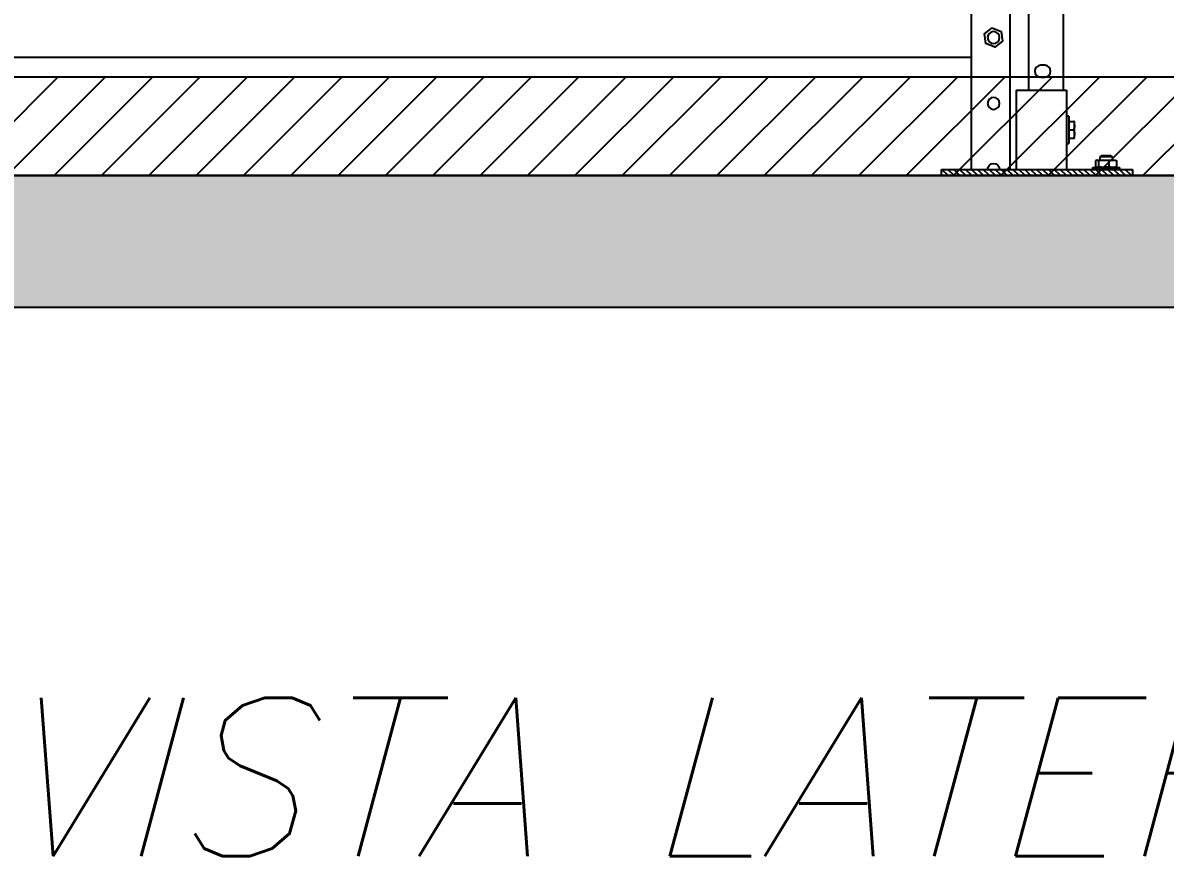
# Model space of a CAD drawing. Header units: millimetres. Extents: x 223 to 55669, y 510 to 13629.
# Drawn here: x 2834 to 3701, y 510 to 1142 of the extents above; entities that cross this region are included whole.
import ezdxf

# ---------------------------------------------------------------- set-up
doc = ezdxf.new("R2010")
doc.units = ezdxf.units.MM
doc.linetypes.add('LIN0', pattern=[0])
doc.layers.add('4 - TEXTO DE ESCALA E VISTA', color=2, linetype='Continuous')
doc.layers.add('arq_fina', color=30, linetype='Continuous')
doc.layers.add('MONTANTE', color=170, linetype='LIN0', lineweight=25)
doc.styles.add('ROMANS', font='romans.shx', dxfattribs={"oblique": 15, "height": 170})

# ---------------------------------------------------------------- blocks, each defined once
blk = doc.blocks.new('*U66')
at = {"layer": 'MONTANTE'}
h = blk.add_hatch(dxfattribs=at)
h.set_pattern_fill('ANSI31', color=256, angle=180)
h.set_pattern_definition([(45, (-29462.845, 38711.156), (-2.24506403, 2.24506403), [])])
h.paths.add_polyline_path([(-1330.3, 4.75), (-1185.3, 4.75), (-1185.3, 0), (-1330.3, 0)])
for p, q in [((-1277.65, 10954.75), (-1277.65, 64.75)), ((-1251.46, 10954.75), (-1251.46, 64.75)), ((-1237.15, 10954.75), (-1237.15, 4.75)), ((-1207.9, 10954.75), (-1207.9, 4.75)), ((-122.4, 89.75), (-1207.9, 89.75)), ((-1280.3, 64.75), (-1280.3, 4.75)), ((-1241.95, 64.75), (-1280.3, 64.75)), ((-1241.95, 64.75), (-1241.95, 4.75)), ((-1281.89, 45), (-1280.3, 45)), ((-1281.89, 45), (-1281.89, 24.5)), ((-1285.7, 41.1), (-1286.27, 37.92)), ((-1286.27, 28.4), (-1286.27, 41.1)), ((-1281.89, 41.1), (-1285.7, 41.1)), ((-1281.89, 34.75), (-1285.7, 34.75)), ((-1285.7, 28.4), (-1286.27, 28.4)), ((-1281.89, 28.4), (-1285.7, 28.4)), ((-1280.3, 24.5), (-1281.89, 24.5)), ((-1318.29, 11.35), (-1315.41, 11.86)), ((-1317.18, 11.86), (-1318.29, 11.35)), ((-1318.29, 6.79), (-1318.29, 11.35)), ((-1303.42, 11.86), (-1317.18, 11.86)), ((-1315.41, 11.86), (-1312.53, 11.35)), ((-1315.06, 14.26), (-1313.65, 15.37)), ((-1315.06, 14.26), (-1305.54, 14.26)), ((-1315.06, 14.26), (-1315.06, 11.86)), ((-1306.95, 15.37), (-1313.65, 15.37)), ((-1312.53, 11.35), (-1308.54, 11.86)), ((-1312.53, 6.79), (-1312.53, 11.35)), ((-1308.54, 11.86), (-1304.54, 11.35)), ((-1306.95, 15.37), (-1305.54, 14.26)), ((-1305.54, 14.26), (-1305.54, 11.86)), ((-1304.54, 11.35), (-1303.42, 11.86)), ((-1304.54, 11.35), (-1304.54, 6.79)), ((-1303.42, 11.86), (-1302.31, 11.35)), ((-1302.31, 11.35), (-1302.31, 6.79)), ((-1330.3, 4.75), (-1330.3, 0)), ((-1330.3, 4.75), (-1330.3, 0)), ((-1330.3, 4.75), (-1330.3, 0)), ((-1330.3, 4.75), (-1330.3, 0)), ((-1330.3, 4.75), (-1330.3, 0)), ((-1330.3, 4.75), (-1330.3, 0)), ((-1330.3, 4.75), (-1330.3, 0)), ((-1330.3, 4.75), (-1330.3, 0)), ((-1330.3, 4.75), (-1330.3, 0)), ((-1330.3, 4.75), (-1330.3, 0)), ((-1330.3, 4.75), (-1330.3, 0)), ((-1330.3, 4.75), (-1330.3, 0)), ((-1330.3, 4.75), (-1330.3, 0)), ((-1330.3, 4.75), (-1330.3, 0)), ((-1330.3, 4.75), (-1330.3, 0)), ((-1330.3, 4.75), (-1330.3, 0)), ((-1330.3, 4.75), (-1330.3, 0)), ((-1330.3, 4.75), (-1330.3, 0)), ((-1330.3, 4.75), (-1330.3, 0)), ((-1330.3, 4.75), (-1330.3, 0)), ((-1330.3, 4.75), (-1330.3, 0)), ((-1330.3, 4.75), (-1330.3, 0)), ((-1330.3, 4.75), (-1330.3, 0)), ((-1330.3, 4.75), (-1330.3, 0)), ((-1330.3, 4.75), (-1330.3, 0)), ((-1330.3, 4.75), (-1330.3, 0)), ((-1330.3, 4.75), (-1330.3, 0)), ((-1330.3, 4.75), (-1330.3, 0)), ((-1330.3, 4.75), (-1330.3, 0)), ((-1330.3, 4.75), (-1330.3, 0)), ((-1330.3, 4.75), (-1330.3, 0)), ((-1330.3, 4.75), (-1330.3, 0)), ((-1330.3, 4.75), (-1330.3, 0)), ((-1330.3, 4.75), (-1330.3, 0)), ((-1330.3, 4.75), (-1330.3, 0)), ((-1330.3, 4.75), (-1330.3, 0)), ((-1330.3, 4.75), (-1330.3, 0)), ((-1330.3, 4.75), (-1330.3, 0)), ((-1330.3, 4.75), (-1330.3, 0)), ((-1330.3, 4.75), (-1330.3, 0)), ((-1330.3, 4.75), (-1330.3, 0)), ((-1330.3, 4.75), (-1330.3, 0)), ((-1330.3, 4.75), (-1330.3, 0)), ((-1330.3, 4.75), (-1330.3, 0)), ((-1330.3, 4.75), (-1330.3, 0)), ((-1330.3, 4.75), (-1330.3, 0)), ((-1330.3, 4.75), (-1330.3, 0)), ((-1330.3, 4.75), (-1330.3, 0)), ((-1330.3, 4.75), (-1330.3, 0)), ((-1330.3, 4.75), (-1330.3, 0)), ((-1330.3, 4.75), (-1330.3, 0)), ((-1330.3, 4.75), (-1330.3, 0)), ((-1330.3, 4.75), (-1330.3, 0)), ((-1330.3, 4.75), (-1330.3, 0)), ((-1330.3, 4.75), (-1330.3, 0)), ((-1330.3, 4.75), (-1330.3, 0)), ((-1330.3, 4.75), (-1330.3, 0)), ((-1330.3, 4.75), (-1330.3, 0)), ((-1330.3, 4.75), (-1330.3, 0)), ((-1330.3, 4.75), (-1330.3, 0)), ((-1330.3, 4.75), (-1330.3, 0)), ((-1330.3, 4.75), (-1330.3, 0)), ((-1330.3, 4.75), (-1330.3, 0)), ((-1330.3, 4.75), (-1330.3, 0)), ((-1330.3, 4.75), (-1330.3, 0)), ((-1330.3, 4.75), (-1330.3, 0)), ((-1330.3, 4.75), (-1330.3, 0)), ((-1330.3, 4.75), (-1330.3, 0)), ((-1330.3, 4.75), (-1330.3, 0)), ((-1330.3, 4.75), (-1330.3, 0)), ((-1330.3, 4.75), (-1330.3, 0)), ((-1330.3, 4.75), (-1330.3, 0)), ((-1330.3, 4.75), (-1330.3, 0)), ((-1330.3, 4.75), (-1330.3, 0)), ((-1330.3, 4.75), (-1330.3, 0)), ((-1330.3, 4.75), (-1330.3, 0)), ((-1330.3, 4.75), (-1330.3, 0)), ((-1330.3, 4.75), (-1330.3, 0)), ((-1330.3, 4.75), (-1330.3, 0)), ((-1330.3, 4.75), (-1330.3, 0)), ((-1330.3, 4.75), (-1330.3, 0)), ((-1330.3, 4.75), (-1330.3, 0)), ((-1330.3, 4.75), (-1330.3, 0)), ((-1330.3, 4.75), (-1330.3, 0)), ((-1330.3, 4.75), (-1330.3, 0)), ((-1330.3, 4.75), (-1330.3, 0)), ((-1330.3, 4.75), (-1330.3, 0)), ((-1330.3, 4.75), (-1330.3, 0)), ((-1330.3, 4.75), (-1330.3, 0)), ((-1330.3, 4.75), (-1330.3, 0)), ((-1330.3, 4.75), (-1330.3, 0)), ((-1330.3, 4.75), (-1330.3, 0)), ((-1330.3, 4.75), (-1330.3, 0)), ((-1330.3, 4.75), (-1330.3, 0)), ((-1330.3, 4.75), (-1330.3, 0)), ((-1330.3, 4.75), (-1330.3, 0)), ((-1330.3, 4.75), (-1330.3, 0)), ((-1330.3, 4.75), (-1330.3, 0)), ((-1330.3, 4.75), (-1330.3, 0)), ((-1330.3, 4.75), (-1330.3, 0)), ((-1330.3, 4.75), (-1330.3, 0)), ((-1330.3, 4.75), (-1330.3, 0)), ((-1330.3, 4.75), (-1330.3, 0)), ((-1330.3, 4.75), (-1330.3, 0)), ((-1330.3, 4.75), (-1330.3, 0)), ((-1330.3, 4.75), (-1330.3, 0)), ((-1330.3, 4.75), (-1330.3, 0)), ((-1330.3, 4.75), (-1330.3, 0)), ((-1330.3, 4.75), (-1330.3, 0)), ((-1330.3, 4.75), (-1330.3, 0)), ((-1330.3, 4.75), (-1330.3, 0)), ((-1330.3, 4.75), (-1330.3, 0)), ((-1330.3, 4.75), (-1330.3, 0)), ((-1330.3, 4.75), (-1330.3, 0)), ((-1330.3, 4.75), (-1330.3, 0)), ((-1330.3, 4.75), (-1330.3, 0)), ((-1330.3, 4.75), (-1330.3, 0)), ((-1330.3, 4.75), (-1330.3, 0)), ((-1330.3, 4.75), (-1330.3, 0)), ((-1330.3, 4.75), (-1330.3, 0)), ((-1330.3, 4.75), (-1330.3, 0)), ((-1330.3, 4.75), (-1330.3, 0)), ((-1330.3, 4.75), (-1330.3, 0)), ((-1330.3, 4.75), (-1330.3, 0)), ((-1330.3, 4.75), (-1330.3, 0)), ((-1330.3, 4.75), (-1330.3, 0)), ((-1330.3, 4.75), (-1330.3, 0)), ((-1330.3, 4.75), (-1330.3, 0)), ((-1330.3, 4.75), (-1330.3, 0)), ((-1330.3, 4.75), (-1330.3, 0)), ((-1330.3, 4.75), (-1330.3, 0)), ((-1330.3, 4.75), (-1330.3, 0)), ((-1330.3, 4.75), (-1330.3, 0)), ((-1330.3, 4.75), (-1330.3, 0)), ((-1330.3, 4.75), (-1330.3, 0)), ((-1330.3, 4.75), (-1330.3, 0)), ((-1330.3, 4.75), (-1330.3, 0)), ((-1330.3, 4.75), (-1330.3, 0)), ((-1330.3, 4.75), (-1330.3, 0)), ((-1330.3, 4.75), (-1330.3, 0)), ((-1330.3, 4.75), (-1330.3, 0)), ((-1330.3, 4.75), (-1330.3, 0)), ((-1330.3, 4.75), (-1330.3, 0)), ((-1330.3, 4.75), (-1330.3, 0)), ((-1330.3, 4.75), (-1330.3, 0)), ((-1330.3, 4.75), (-1330.3, 0)), ((-1330.3, 4.75), (-1330.3, 0)), ((-1330.3, 4.75), (-1330.3, 0)), ((-1330.3, 4.75), (-1330.3, 0)), ((-1330.3, 4.75), (-1330.3, 0)), ((-1330.3, 4.75), (-1330.3, 0)), ((-1330.3, 4.75), (-1330.3, 0)), ((-1330.3, 4.75), (-1330.3, 0)), ((-1330.3, 4.75), (-1330.3, 0)), ((-1330.3, 4.75), (-1330.3, 0)), ((-1330.3, 4.75), (-1330.3, 0)), ((-1330.3, 4.75), (-1330.3, 0)), ((-1330.3, 4.75), (-1330.3, 0)), ((-1330.3, 4.75), (-1330.3, 0)), ((-1330.3, 4.75), (-1330.3, 0)), ((-1330.3, 4.75), (-1330.3, 0)), ((-1330.3, 4.75), (-1330.3, 0)), ((-1330.3, 4.75), (-1330.3, 0)), ((-1330.3, 4.75), (-1330.3, 0)), ((-1330.3, 4.75), (-1330.3, 0)), ((-1330.3, 4.75), (-1330.3, 0)), ((-1330.3, 4.75), (-1330.3, 0)), ((-1330.3, 4.75), (-1330.3, 0)), ((-1330.3, 4.75), (-1330.3, 0)), ((-1330.3, 4.75), (-1330.3, 0)), ((-1330.3, 4.75), (-1330.3, 0)), ((-1330.3, 4.75), (-1330.3, 0)), ((-1330.3, 4.75), (-1330.3, 0)), ((-1330.3, 4.75), (-1330.3, 0)), ((-1330.3, 4.75), (-1330.3, 0)), ((-1330.3, 4.75), (-1330.3, 0)), ((-1330.3, 4.75), (-1330.3, 0)), ((-1330.3, 4.75), (-1330.3, 0)), ((-1330.3, 4.75), (-1330.3, 0)), ((-1330.3, 4.75), (-1330.3, 0)), ((-1330.3, 4.75), (-1330.3, 0)), ((-1330.3, 4.75), (-1330.3, 0)), ((-1330.3, 4.75), (-1330.3, 0)), ((-1330.3, 4.75), (-1330.3, 0)), ((-1330.3, 4.75), (-1330.3, 0)), ((-1330.3, 4.75), (-1330.3, 0)), ((-1330.3, 4.75), (-1330.3, 0)), ((-1330.3, 4.75), (-1330.3, 0)), ((-1330.3, 4.75), (-1330.3, 0)), ((-1330.3, 4.75), (-1330.3, 0)), ((-1330.3, 4.75), (-1330.3, 0)), ((-1330.3, 4.75), (-1330.3, 0)), ((-1330.3, 4.75), (-1330.3, 0)), ((-1330.3, 4.75), (-1330.3, 0)), ((-1330.3, 4.75), (-1330.3, 0)), ((-1330.3, 4.75), (-1330.3, 0)), ((-1330.3, 4.75), (-1330.3, 0)), ((-1330.3, 4.75), (-1330.3, 0)), ((-1330.3, 4.75), (-1330.3, 0)), ((-1330.3, 4.75), (-1330.3, 0)), ((-1330.3, 4.75), (-1330.3, 0)), ((-1330.3, 4.75), (-1330.3, 0)), ((-1330.3, 4.75), (-1330.3, 0)), ((-1330.3, 4.75), (-1330.3, 0)), ((-1330.3, 4.75), (-1330.3, 0)), ((-1330.3, 4.75), (-1330.3, 0)), ((-1330.3, 4.75), (-1330.3, 0)), ((-1330.3, 4.75), (-1330.3, 0)), ((-1330.3, 4.75), (-1330.3, 0)), ((-1330.3, 4.75), (-1330.3, 0)), ((-1330.3, 4.75), (-1330.3, 0)), ((-1330.3, 4.75), (-1330.3, 0)), ((-1330.3, 4.75), (-1330.3, 0)), ((-1330.3, 4.75), (-1330.3, 0)), ((-1330.3, 4.75), (-1330.3, 0)), ((-1330.3, 4.75), (-1330.3, 0)), ((-1330.3, 4.75), (-1330.3, 0)), ((-1330.3, 4.75), (-1330.3, 0)), ((-1330.3, 4.75), (-1330.3, 0)), ((-1330.3, 4.75), (-1330.3, 0)), ((-1330.3, 4.75), (-1330.3, 0)), ((-1330.3, 4.75), (-1330.3, 0)), ((-1330.3, 4.75), (-1330.3, 0)), ((-1330.3, 4.75), (-1330.3, 0)), ((-1330.3, 4.75), (-1330.3, 0)), ((-1330.3, 4.75), (-1330.3, 0)), ((-1330.3, 4.75), (-1330.3, 0)), ((-1330.3, 4.75), (-1330.3, 0)), ((-1330.3, 4.75), (-1330.3, 0)), ((-1330.3, 4.75), (-1330.3, 0)), ((-1330.3, 4.75), (-1330.3, 0)), ((-1330.3, 4.75), (-1330.3, 0)), ((-1330.3, 4.75), (-1330.3, 0)), ((-1330.3, 4.75), (-1330.3, 0)), ((-1330.3, 4.75), (-1330.3, 0)), ((-1330.3, 4.75), (-1330.3, 0)), ((-1330.3, 4.75), (-1330.3, 0)), ((-1330.3, 4.75), (-1330.3, 0)), ((-1330.3, 4.75), (-1330.3, 0)), ((-1330.3, 4.75), (-1330.3, 0)), ((-1330.3, 4.75), (-1330.3, 0)), ((-1330.3, 4.75), (-1330.3, 0)), ((-1330.3, 4.75), (-1330.3, 0)), ((-1330.3, 4.75), (-1330.3, 0)), ((-1330.3, 4.75), (-1330.3, 0)), ((-1330.3, 4.75), (-1330.3, 0)), ((-1330.3, 4.75), (-1330.3, 0)), ((-1330.3, 4.75), (-1330.3, 0)), ((-1330.3, 4.75), (-1330.3, 0)), ((-1330.3, 4.75), (-1330.3, 0)), ((-1330.3, 4.75), (-1330.3, 0)), ((-1330.3, 4.75), (-1330.3, 0)), ((-1330.3, 4.75), (-1330.3, 0)), ((-1330.3, 4.75), (-1330.3, 0)), ((-1330.3, 4.75), (-1330.3, 0)), ((-1330.3, 4.75), (-1330.3, 0)), ((-1330.3, 4.75), (-1330.3, 0)), ((-1330.3, 4.75), (-1330.3, 0)), ((-1330.3, 4.75), (-1330.3, 0)), ((-1330.3, 4.75), (-1330.3, 0)), ((-1330.3, 4.75), (-1330.3, 0)), ((-1330.3, 4.75), (-1330.3, 0)), ((-1330.3, 4.75), (-1330.3, 0)), ((-1330.3, 4.75), (-1330.3, 0)), ((-1330.3, 4.75), (-1330.3, 0)), ((-1330.3, 4.75), (-1330.3, 0)), ((-1330.3, 4.75), (-1330.3, 0)), ((-1330.3, 4.75), (-1330.3, 0)), ((-1330.3, 4.75), (-1330.3, 0)), ((-1330.3, 4.75), (-1330.3, 0)), ((-1330.3, 4.75), (-1330.3, 0)), ((-1330.3, 4.75), (-1330.3, 0)), ((-1330.3, 4.75), (-1330.3, 0)), ((-1330.3, 4.75), (-1330.3, 0)), ((-1330.3, 4.75), (-1330.3, 0)), ((-1330.3, 4.75), (-1330.3, 0)), ((-1330.3, 4.75), (-1330.3, 0)), ((-1330.3, 4.75), (-1330.3, 0)), ((-1330.3, 4.75), (-1330.3, 0)), ((-1330.3, 4.75), (-1330.3, 0)), ((-1330.3, 4.75), (-1330.3, 0)), ((-1330.3, 4.75), (-1330.3, 0)), ((-1330.3, 4.75), (-1330.3, 0)), ((-1330.3, 4.75), (-1330.3, 0)), ((-1330.3, 4.75), (-1330.3, 0)), ((-1330.3, 4.75), (-1330.3, 0)), ((-1330.3, 4.75), (-1330.3, 0)), ((-1330.3, 4.75), (-1330.3, 0)), ((-1330.3, 4.75), (-1330.3, 0)), ((-1330.3, 4.75), (-1330.3, 0)), ((-1330.3, 4.75), (-1330.3, 0)), ((-1330.3, 4.75), (-1330.3, 0)), ((-1330.3, 4.75), (-1330.3, 0)), ((-1330.3, 4.75), (-1330.3, 0)), ((-1330.3, 4.75), (-1330.3, 0)), ((-1330.3, 4.75), (-1330.3, 0)), ((-1330.3, 4.75), (-1330.3, 0)), ((-1330.3, 4.75), (-1330.3, 0)), ((-1330.3, 4.75), (-1330.3, 0)), ((-1330.3, 4.75), (-1330.3, 0)), ((-1330.3, 4.75), (-1330.3, 0)), ((-1330.3, 4.75), (-1330.3, 0)), ((-1330.3, 4.75), (-1330.3, 0)), ((-1330.3, 4.75), (-1330.3, 0)), ((-1330.3, 4.75), (-1330.3, 0)), ((-1330.3, 4.75), (-1330.3, 0)), ((-1330.3, 4.75), (-1330.3, 0)), ((-1330.3, 4.75), (-1330.3, 0)), ((-1330.3, 4.75), (-1330.3, 0)), ((-1330.3, 4.75), (-1330.3, 0)), ((-1330.3, 4.75), (-1330.3, 0)), ((-1330.3, 4.75), (-1330.3, 0)), ((-1330.3, 4.75), (-1330.3, 0)), ((-1330.3, 4.75), (-1330.3, 0)), ((-1330.3, 4.75), (-1330.3, 0)), ((-1330.3, 4.75), (-1330.3, 0)), ((-1330.3, 4.75), (-1330.3, 0)), ((-1330.3, 4.75), (-1330.3, 0)), ((-1330.3, 4.75), (-1330.3, 0)), ((-1330.3, 4.75), (-1330.3, 0)), ((-1330.3, 4.75), (-1330.3, 0)), ((-1330.3, 4.75), (-1330.3, 0)), ((-1330.3, 4.75), (-1330.3, 0)), ((-1330.3, 4.75), (-1330.3, 0)), ((-1185.3, 4.75), (-1330.3, 4.75)), ((-1330.3, 4.75), (-1330.3, 0)), ((-1330.3, 0), (-1185.3, 0)), ((-1320.65, 4.75), (-1320.65, 6.27)), ((-1299.95, 6.27), (-1320.65, 6.27)), ((-1317.44, 6.27), (-1318.29, 6.79)), ((-1318.29, 6.79), (-1315.41, 6.27)), ((-1315.41, 6.27), (-1312.53, 6.79)), ((-1312.53, 6.79), (-1308.54, 6.27)), ((-1308.54, 6.27), (-1304.54, 6.79)), ((-1304.54, 6.79), (-1303.42, 6.27)), ((-1302.31, 6.79), (-1303.16, 6.27)), ((-1299.95, 6.27), (-1299.95, 4.75)), ((-1185.3, 0), (-1185.3, 4.75)), ((-1185.3, 0), (-1185.3, 4.75)), ((-1185.3, 0), (-1185.3, 4.75)), ((-1185.3, 0), (-1185.3, 4.75)), ((-1185.3, 0), (-1185.3, 4.75)), ((-1185.3, 0), (-1185.3, 4.75)), ((-1185.3, 0), (-1185.3, 4.75)), ((-1185.3, 0), (-1185.3, 4.75)), ((-1185.3, 0), (-1185.3, 4.75)), ((-1185.3, 0), (-1185.3, 4.75)), ((-1185.3, 0), (-1185.3, 4.75)), ((-1185.3, 0), (-1185.3, 4.75)), ((-1185.3, 0), (-1185.3, 4.75)), ((-1185.3, 0), (-1185.3, 4.75)), ((-1185.3, 0), (-1185.3, 4.75)), ((-1185.3, 0), (-1185.3, 4.75)), ((-1185.3, 0), (-1185.3, 4.75)), ((-1185.3, 0), (-1185.3, 4.75)), ((-1185.3, 0), (-1185.3, 4.75)), ((-1185.3, 0), (-1185.3, 4.75)), ((-1185.3, 0), (-1185.3, 4.75)), ((-1185.3, 0), (-1185.3, 4.75)), ((-1185.3, 0), (-1185.3, 4.75)), ((-1185.3, 0), (-1185.3, 4.75)), ((-1185.3, 0), (-1185.3, 4.75)), ((-1185.3, 0), (-1185.3, 4.75)), ((-1185.3, 0), (-1185.3, 4.75)), ((-1185.3, 0), (-1185.3, 4.75)), ((-1185.3, 0), (-1185.3, 4.75)), ((-1185.3, 0), (-1185.3, 4.75)), ((-1185.3, 0), (-1185.3, 4.75)), ((-1185.3, 0), (-1185.3, 4.75)), ((-1185.3, 0), (-1185.3, 4.75)), ((-1185.3, 0), (-1185.3, 4.75)), ((-1185.3, 0), (-1185.3, 4.75)), ((-1185.3, 0), (-1185.3, 4.75)), ((-1185.3, 0), (-1185.3, 4.75)), ((-1185.3, 0), (-1185.3, 4.75)), ((-1185.3, 0), (-1185.3, 4.75)), ((-1185.3, 0), (-1185.3, 4.75)), ((-1185.3, 0), (-1185.3, 4.75)), ((-1185.3, 0), (-1185.3, 4.75)), ((-1185.3, 0), (-1185.3, 4.75)), ((-1185.3, 0), (-1185.3, 4.75)), ((-1185.3, 0), (-1185.3, 4.75)), ((-1185.3, 0), (-1185.3, 4.75)), ((-1185.3, 0), (-1185.3, 4.75)), ((-1185.3, 0), (-1185.3, 4.75)), ((-1185.3, 0), (-1185.3, 4.75)), ((-1185.3, 0), (-1185.3, 4.75)), ((-1185.3, 0), (-1185.3, 4.75)), ((-1185.3, 0), (-1185.3, 4.75)), ((-1185.3, 0), (-1185.3, 4.75)), ((-1185.3, 0), (-1185.3, 4.75)), ((-1185.3, 0), (-1185.3, 4.75)), ((-1185.3, 0), (-1185.3, 4.75)), ((-1185.3, 0), (-1185.3, 4.75)), ((-1185.3, 0), (-1185.3, 4.75)), ((-1185.3, 0), (-1185.3, 4.75)), ((-1185.3, 0), (-1185.3, 4.75)), ((-1185.3, 0), (-1185.3, 4.75)), ((-1185.3, 0), (-1185.3, 4.75)), ((-1185.3, 0), (-1185.3, 4.75)), ((-1185.3, 0), (-1185.3, 4.75)), ((-1185.3, 0), (-1185.3, 4.75)), ((-1185.3, 0), (-1185.3, 4.75)), ((-1185.3, 0), (-1185.3, 4.75)), ((-1185.3, 0), (-1185.3, 4.75)), ((-1185.3, 0), (-1185.3, 4.75)), ((-1185.3, 0), (-1185.3, 4.75)), ((-1185.3, 0), (-1185.3, 4.75)), ((-1185.3, 0), (-1185.3, 4.75)), ((-1185.3, 0), (-1185.3, 4.75)), ((-1185.3, 0), (-1185.3, 4.75)), ((-1185.3, 0), (-1185.3, 4.75)), ((-1185.3, 0), (-1185.3, 4.75)), ((-1185.3, 0), (-1185.3, 4.75)), ((-1185.3, 0), (-1185.3, 4.75)), ((-1185.3, 0), (-1185.3, 4.75)), ((-1185.3, 0), (-1185.3, 4.75)), ((-1185.3, 0), (-1185.3, 4.75)), ((-1185.3, 0), (-1185.3, 4.75)), ((-1185.3, 0), (-1185.3, 4.75)), ((-1185.3, 0), (-1185.3, 4.75)), ((-1185.3, 0), (-1185.3, 4.75)), ((-1185.3, 0), (-1185.3, 4.75)), ((-1185.3, 0), (-1185.3, 4.75)), ((-1185.3, 0), (-1185.3, 4.75)), ((-1185.3, 0), (-1185.3, 4.75)), ((-1185.3, 0), (-1185.3, 4.75)), ((-1185.3, 0), (-1185.3, 4.75)), ((-1185.3, 0), (-1185.3, 4.75)), ((-1185.3, 0), (-1185.3, 4.75)), ((-1185.3, 0), (-1185.3, 4.75)), ((-1185.3, 0), (-1185.3, 4.75)), ((-1185.3, 0), (-1185.3, 4.75)), ((-1185.3, 0), (-1185.3, 4.75)), ((-1185.3, 0), (-1185.3, 4.75)), ((-1185.3, 0), (-1185.3, 4.75)), ((-1185.3, 0), (-1185.3, 4.75)), ((-1185.3, 0), (-1185.3, 4.75)), ((-1185.3, 0), (-1185.3, 4.75)), ((-1185.3, 0), (-1185.3, 4.75)), ((-1185.3, 0), (-1185.3, 4.75)), ((-1185.3, 0), (-1185.3, 4.75)), ((-1185.3, 0), (-1185.3, 4.75)), ((-1185.3, 0), (-1185.3, 4.75)), ((-1185.3, 0), (-1185.3, 4.75)), ((-1185.3, 0), (-1185.3, 4.75)), ((-1185.3, 0), (-1185.3, 4.75)), ((-1185.3, 0), (-1185.3, 4.75)), ((-1185.3, 0), (-1185.3, 4.75)), ((-1185.3, 0), (-1185.3, 4.75)), ((-1185.3, 0), (-1185.3, 4.75)), ((-1185.3, 0), (-1185.3, 4.75)), ((-1185.3, 0), (-1185.3, 4.75)), ((-1185.3, 0), (-1185.3, 4.75)), ((-1185.3, 0), (-1185.3, 4.75)), ((-1185.3, 0), (-1185.3, 4.75)), ((-1185.3, 0), (-1185.3, 4.75)), ((-1185.3, 0), (-1185.3, 4.75)), ((-1185.3, 0), (-1185.3, 4.75)), ((-1185.3, 0), (-1185.3, 4.75)), ((-1185.3, 0), (-1185.3, 4.75)), ((-1185.3, 0), (-1185.3, 4.75)), ((-1185.3, 0), (-1185.3, 4.75)), ((-1185.3, 0), (-1185.3, 4.75)), ((-1185.3, 0), (-1185.3, 4.75)), ((-1185.3, 0), (-1185.3, 4.75)), ((-1185.3, 0), (-1185.3, 4.75)), ((-1185.3, 0), (-1185.3, 4.75)), ((-1185.3, 0), (-1185.3, 4.75)), ((-1185.3, 0), (-1185.3, 4.75)), ((-1185.3, 0), (-1185.3, 4.75)), ((-1185.3, 0), (-1185.3, 4.75)), ((-1185.3, 0), (-1185.3, 4.75)), ((-1185.3, 0), (-1185.3, 4.75)), ((-1185.3, 0), (-1185.3, 4.75)), ((-1185.3, 0), (-1185.3, 4.75)), ((-1185.3, 0), (-1185.3, 4.75)), ((-1185.3, 0), (-1185.3, 4.75)), ((-1185.3, 0), (-1185.3, 4.75)), ((-1185.3, 0), (-1185.3, 4.75)), ((-1185.3, 0), (-1185.3, 4.75)), ((-1185.3, 0), (-1185.3, 4.75)), ((-1185.3, 0), (-1185.3, 4.75)), ((-1185.3, 0), (-1185.3, 4.75)), ((-1185.3, 0), (-1185.3, 4.75)), ((-1185.3, 0), (-1185.3, 4.75)), ((-1185.3, 0), (-1185.3, 4.75)), ((-1185.3, 0), (-1185.3, 4.75)), ((-1185.3, 0), (-1185.3, 4.75)), ((-1185.3, 0), (-1185.3, 4.75)), ((-1185.3, 0), (-1185.3, 4.75)), ((-1185.3, 0), (-1185.3, 4.75)), ((-1185.3, 0), (-1185.3, 4.75)), ((-1185.3, 0), (-1185.3, 4.75)), ((-1185.3, 0), (-1185.3, 4.75)), ((-1185.3, 0), (-1185.3, 4.75)), ((-1185.3, 0), (-1185.3, 4.75)), ((-1185.3, 0), (-1185.3, 4.75)), ((-1185.3, 0), (-1185.3, 4.75)), ((-1185.3, 0), (-1185.3, 4.75)), ((-1185.3, 0), (-1185.3, 4.75)), ((-1185.3, 0), (-1185.3, 4.75)), ((-1185.3, 0), (-1185.3, 4.75)), ((-1185.3, 0), (-1185.3, 4.75)), ((-1185.3, 0), (-1185.3, 4.75)), ((-1185.3, 0), (-1185.3, 4.75)), ((-1185.3, 0), (-1185.3, 4.75)), ((-1185.3, 0), (-1185.3, 4.75)), ((-1185.3, 0), (-1185.3, 4.75)), ((-1185.3, 0), (-1185.3, 4.75)), ((-1185.3, 0), (-1185.3, 4.75)), ((-1185.3, 0), (-1185.3, 4.75)), ((-1185.3, 0), (-1185.3, 4.75)), ((-1185.3, 0), (-1185.3, 4.75)), ((-1185.3, 0), (-1185.3, 4.75)), ((-1185.3, 0), (-1185.3, 4.75)), ((-1185.3, 0), (-1185.3, 4.75)), ((-1185.3, 0), (-1185.3, 4.75)), ((-1185.3, 0), (-1185.3, 4.75)), ((-1185.3, 0), (-1185.3, 4.75)), ((-1185.3, 0), (-1185.3, 4.75)), ((-1185.3, 0), (-1185.3, 4.75)), ((-1185.3, 0), (-1185.3, 4.75)), ((-1185.3, 0), (-1185.3, 4.75)), ((-1185.3, 0), (-1185.3, 4.75)), ((-1185.3, 0), (-1185.3, 4.75)), ((-1185.3, 0), (-1185.3, 4.75)), ((-1185.3, 0), (-1185.3, 4.75)), ((-1185.3, 0), (-1185.3, 4.75)), ((-1185.3, 0), (-1185.3, 4.75)), ((-1185.3, 0), (-1185.3, 4.75)), ((-1185.3, 0), (-1185.3, 4.75)), ((-1185.3, 0), (-1185.3, 4.75)), ((-1185.3, 0), (-1185.3, 4.75)), ((-1185.3, 0), (-1185.3, 4.75)), ((-1185.3, 0), (-1185.3, 4.75)), ((-1185.3, 0), (-1185.3, 4.75)), ((-1185.3, 0), (-1185.3, 4.75)), ((-1185.3, 0), (-1185.3, 4.75)), ((-1185.3, 0), (-1185.3, 4.75)), ((-1185.3, 0), (-1185.3, 4.75)), ((-1185.3, 0), (-1185.3, 4.75)), ((-1185.3, 0), (-1185.3, 4.75)), ((-1185.3, 0), (-1185.3, 4.75)), ((-1185.3, 0), (-1185.3, 4.75)), ((-1185.3, 0), (-1185.3, 4.75)), ((-1185.3, 0), (-1185.3, 4.75)), ((-1185.3, 0), (-1185.3, 4.75)), ((-1185.3, 0), (-1185.3, 4.75)), ((-1185.3, 0), (-1185.3, 4.75)), ((-1185.3, 0), (-1185.3, 4.75)), ((-1185.3, 0), (-1185.3, 4.75)), ((-1185.3, 0), (-1185.3, 4.75)), ((-1185.3, 0), (-1185.3, 4.75)), ((-1185.3, 0), (-1185.3, 4.75)), ((-1185.3, 0), (-1185.3, 4.75)), ((-1185.3, 0), (-1185.3, 4.75)), ((-1185.3, 0), (-1185.3, 4.75)), ((-1185.3, 0), (-1185.3, 4.75)), ((-1185.3, 0), (-1185.3, 4.75)), ((-1185.3, 0), (-1185.3, 4.75)), ((-1185.3, 0), (-1185.3, 4.75)), ((-1185.3, 0), (-1185.3, 4.75)), ((-1185.3, 0), (-1185.3, 4.75)), ((-1185.3, 0), (-1185.3, 4.75)), ((-1185.3, 0), (-1185.3, 4.75)), ((-1185.3, 0), (-1185.3, 4.75)), ((-1185.3, 0), (-1185.3, 4.75)), ((-1185.3, 0), (-1185.3, 4.75)), ((-1185.3, 0), (-1185.3, 4.75)), ((-1185.3, 0), (-1185.3, 4.75)), ((-1185.3, 0), (-1185.3, 4.75)), ((-1185.3, 0), (-1185.3, 4.75)), ((-1185.3, 0), (-1185.3, 4.75)), ((-1185.3, 0), (-1185.3, 4.75)), ((-1185.3, 0), (-1185.3, 4.75)), ((-1185.3, 0), (-1185.3, 4.75)), ((-1185.3, 0), (-1185.3, 4.75)), ((-1185.3, 0), (-1185.3, 4.75)), ((-1185.3, 0), (-1185.3, 4.75)), ((-1185.3, 0), (-1185.3, 4.75)), ((-1185.3, 0), (-1185.3, 4.75)), ((-1185.3, 0), (-1185.3, 4.75)), ((-1185.3, 0), (-1185.3, 4.75)), ((-1185.3, 0), (-1185.3, 4.75)), ((-1185.3, 0), (-1185.3, 4.75)), ((-1185.3, 0), (-1185.3, 4.75)), ((-1185.3, 0), (-1185.3, 4.75)), ((-1185.3, 0), (-1185.3, 4.75)), ((-1185.3, 0), (-1185.3, 4.75)), ((-1185.3, 0), (-1185.3, 4.75)), ((-1185.3, 0), (-1185.3, 4.75)), ((-1185.3, 0), (-1185.3, 4.75)), ((-1185.3, 0), (-1185.3, 4.75)), ((-1185.3, 0), (-1185.3, 4.75)), ((-1185.3, 0), (-1185.3, 4.75)), ((-1185.3, 0), (-1185.3, 4.75)), ((-1185.3, 0), (-1185.3, 4.75)), ((-1185.3, 0), (-1185.3, 4.75)), ((-1185.3, 0), (-1185.3, 4.75)), ((-1185.3, 0), (-1185.3, 4.75)), ((-1185.3, 0), (-1185.3, 4.75)), ((-1185.3, 0), (-1185.3, 4.75)), ((-1185.3, 0), (-1185.3, 4.75)), ((-1185.3, 0), (-1185.3, 4.75)), ((-1185.3, 0), (-1185.3, 4.75)), ((-1185.3, 0), (-1185.3, 4.75)), ((-1185.3, 0), (-1185.3, 4.75)), ((-1185.3, 0), (-1185.3, 4.75)), ((-1185.3, 0), (-1185.3, 4.75)), ((-1185.3, 0), (-1185.3, 4.75)), ((-1185.3, 0), (-1185.3, 4.75)), ((-1185.3, 0), (-1185.3, 4.75)), ((-1185.3, 0), (-1185.3, 4.75)), ((-1185.3, 0), (-1185.3, 4.75)), ((-1185.3, 0), (-1185.3, 4.75)), ((-1185.3, 0), (-1185.3, 4.75)), ((-1185.3, 0), (-1185.3, 4.75)), ((-1185.3, 0), (-1185.3, 4.75)), ((-1185.3, 0), (-1185.3, 4.75)), ((-1185.3, 0), (-1185.3, 4.75)), ((-1185.3, 0), (-1185.3, 4.75)), ((-1185.3, 0), (-1185.3, 4.75)), ((-1185.3, 0), (-1185.3, 4.75)), ((-1185.3, 0), (-1185.3, 4.75)), ((-1185.3, 0), (-1185.3, 4.75)), ((-1185.3, 0), (-1185.3, 4.75)), ((-1185.3, 0), (-1185.3, 4.75)), ((-1185.3, 0), (-1185.3, 4.75)), ((-1185.3, 0), (-1185.3, 4.75)), ((-1185.3, 0), (-1185.3, 4.75)), ((-1185.3, 0), (-1185.3, 4.75)), ((-1185.3, 0), (-1185.3, 4.75)), ((-1185.3, 0), (-1185.3, 4.75)), ((-1185.3, 0), (-1185.3, 4.75)), ((-1185.3, 0), (-1185.3, 4.75)), ((-1185.3, 0), (-1185.3, 4.75)), ((-1185.3, 0), (-1185.3, 4.75)), ((-1185.3, 0), (-1185.3, 4.75)), ((-1185.3, 0), (-1185.3, 4.75)), ((-1185.3, 0), (-1185.3, 4.75)), ((-1185.3, 0), (-1185.3, 4.75)), ((-1185.3, 0), (-1185.3, 4.75)), ((-1185.3, 0), (-1185.3, 4.75)), ((-1185.3, 0), (-1185.3, 4.75)), ((-1185.3, 0), (-1185.3, 4.75)), ((-1185.3, 0), (-1185.3, 4.75)), ((-1185.3, 0), (-1185.3, 4.75)), ((-1185.3, 0), (-1185.3, 4.75)), ((-1185.3, 0), (-1185.3, 4.75)), ((-1185.3, 0), (-1185.3, 4.75)), ((-1185.3, 0), (-1185.3, 4.75)), ((-1185.3, 0), (-1185.3, 4.75)), ((-1185.3, 0), (-1185.3, 4.75)), ((-1185.3, 0), (-1185.3, 4.75)), ((-1185.3, 0), (-1185.3, 4.75)), ((-1185.3, 0), (-1185.3, 4.75)), ((-1185.3, 0), (-1185.3, 4.75)), ((-1185.3, 0), (-1185.3, 4.75)), ((-1185.3, 0), (-1185.3, 4.75)), ((-1185.3, 0), (-1185.3, 4.75)), ((-1185.3, 0), (-1185.3, 4.75))]:
    blk.add_line(p, q, dxfattribs=at)
blk.add_lwpolyline([(-1223.92, 112.02), (-1230.7, 109.23), (-1231.68, 101.96), (-1225.87, 97.48), (-1219.09, 100.27), (-1218.12, 107.54), (-1223.92, 112.02)], dxfattribs=at)
blk.add_lwpolyline([(-1260.68, 74.7), (-1263.68, 74.7, -1), (-1263.68, 83.7), (-1260.68, 83.7, -1)], format="xyb", close=True, dxfattribs=at)
for centre in [(-1224.9, 104.75), (-1224.9, 54.75)]:
    blk.add_circle(centre, 4.5, dxfattribs=at)
blk.add_arc((-1224.9, 4.75), 4.5, 0, 180, dxfattribs=at)
for points, knots in [([(-1286.27, 41.1), (-1286.27, 41.1), (-1286.26, 41.1), (-1285.97, 41.1), (-1285.7, 41.1)], [0, 0, 0, 0, 0.0702136, 1, 1, 1, 1]), ([(-1286.27, 37.92), (-1286.27, 37.85), (-1286.26, 36.78), (-1285.97, 35.73), (-1285.7, 34.75)], [0, 0, 0, 0, 0.070214, 1, 1, 1, 1]), ([(-1285.7, 34.75), (-1285.93, 33.95), (-1286.24, 32.9), (-1286.26, 31.82), (-1286.27, 31.57)], [0, 0, 0, 0, 0.7681507, 1, 1, 1, 1]), ([(-1286.27, 31.57), (-1286.2, 30.73), (-1286.11, 29.65), (-1285.77, 28.62), (-1285.7, 28.4)], [0, 0, 0, 0, 0.788999, 1, 1, 1, 1])]:
    blk.add_open_spline(points, degree=3, knots=knots, dxfattribs=at)
blk = doc.blocks.new('*U356')
blk.add_blockref('*U66', (145, -6477.375))
blk = doc.blocks.new('*U355')
at = {"color": 0, "linetype": 'ByBlock', "lineweight": -2, "transparency": 16777216}
blk.add_blockref('*U356', (0, 0), dxfattribs=at)

msp = doc.modelspace()

# ---------------------------------------------------------------- hatches: boundary and pattern name
at = {"transparency": 33554687}
h = msp.add_hatch(dxfattribs=at)
h.set_pattern_fill('AR-CONC', color=256, scale=1.1)
h.set_pattern_definition([(50, (33245.24, -12060.9), (200.4031, -17.533), [20.955, -230.505]), (355, (33245.24, -12060.9), (-38.7678, 210.1625), [16.764, -184.4046]), (100.45144, (33261.94, -12062.37), (161.6354, 192.6295), [17.809, -195.8993]), (46.1842, (33245.24, -12005.02), (298.187, -46.2466), [31.4325, -345.7575]), (96.6356, (33270.1, -12008.88), (261.1445, 272.1687), [26.7135, -293.8492]), (351.1842, (33245.24, -12005.02), (261.1445, 272.1687), [25.146, -276.6057]), (21, (33273.18, -12019), (166.7758, -112.4917), [20.955, -230.505]), (326, (33273.18, -12019), (67.9822, 202.6068), [16.764, -184.404]), (71.45144, (33287.08, -12028.37), (234.7581, 90.115), [17.809, -195.8989]), (37.5, (33245.24, -12060.904), (3.39746, 93.01054), [0, -182.1688, 0, -187.198, 0, -185.1025]), (7.5, (33245.24, -12060.9), (73.50163, 110.19863), [0, -106.7308, 0, -177.9778, 0, -70.5485]), (327.5, (33182.93, -12060.904), (149.14965, -6.30162), [0, -69.85, 0, -217.932, 0, -289.179]), (317.5, (33154.99, -12060.9), (162.9421, 27.96914), [0, -90.805, 0, -144.7292, 0, -205.359])])
h.paths.add_polyline_path([(223.02, 925.99), (55669.31, 925.99), (55669.31, 1025.99), (223.02, 1025.99), (223.02, 925.99)], is_closed=False)
at = {"layer": 'arq_fina'}
h = msp.add_hatch(dxfattribs=at)
h.set_pattern_fill('ANSI31', color=2, scale=8)
h.set_pattern_definition([(45, (5786.904, 3092.77), (-17.96051, 17.96051), [])])
h.paths.add_polyline_path([(2468.38, 1025.99), (6126.28, 1025.99), (6126.28, 1100.99), (2468.38, 1100.99), (2468.38, 1025.99)], is_closed=False)

# ---------------------------------------------------------------- linework, layer by layer
at = {"color": 2}
msp.add_lwpolyline([(2468.38, 1100.99), (6126.28, 1100.99), (6126.28, 1025.99), (2468.38, 1025.99)], close=True, dxfattribs=at)
msp.add_lwpolyline([(223.02, 1025.99), (55669.31, 1025.99), (55669.31, 925.99), (223.02, 925.99)], close=True)

# ---------------------------------------------------------------- block references
at = {"xscale": -1}
msp.add_blockref('*U355', (2490.98, 7503.37), dxfattribs=at)

# ---------------------------------------------------------------- texts
at = {"layer": '4 - TEXTO DE ESCALA E VISTA', "lineweight": -2, "ltscale": 2, "insert": (3783.05, 569.92), "char_height": 120, "width": 2844.312, "attachment_point": 5, "style": 'ROMANS'}
msp.add_mtext('VISTA LATERAL BLOCO D', dxfattribs=at)

doc.saveas('drawing.dxf')
